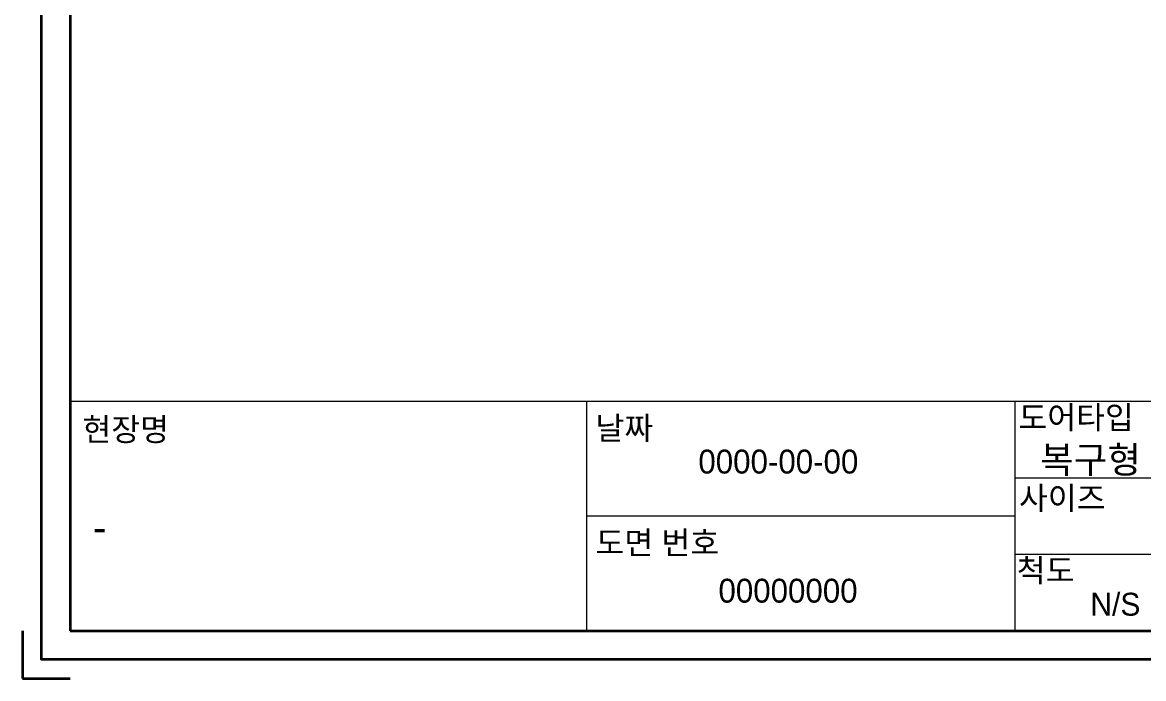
# Model space of a CAD drawing. Header units: millimetres. Extents: x -5505 to 394412, y -8522 to 584759.
# Drawn here: x 259113 to 264978, y 355486 to 358921 of the extents above; entities that cross this region are included whole.
import ezdxf

# ---------------------------------------------------------------- set-up
doc = ezdxf.new("R2010")
doc.units = ezdxf.units.MM
doc.layers.add('2문자(명칭)', color=7, linetype='Continuous', lineweight=20)
doc.layers.add('4윤곽선', color=5, linetype='Continuous', lineweight=70)
doc.styles.get("Standard").update_dxf_attribs({"font": 'arial.ttf'})
doc.styles.add('돋움', font='')
doc.styles.get('돋움').set_extended_font_data('Dotum')

# ---------------------------------------------------------------- blocks, each defined once
blk = doc.blocks.new('c3 base')
at = {"layer": '2문자(명칭)'}
for p, q in [((31125, 2175), (375, 2175)), ((375, 2175), (375, 375)), ((4425, 375), (4425, 2175)), ((7784.246, 375), (7784.246, 2175)), ((7784.246, 1575), (15193.493, 1575)), ((7784.246, 1275), (4425, 1275)), ((7784.246, 975), (15193.493, 975))]:
    blk.add_line(p, q, dxfattribs=at)
at = {"layer": '4윤곽선', "lineweight": 35}
for p, q in [((375, 21900), (375, 375)), ((0, 375), (0, 0)), ((0, 375), (0, 0)), ((0, 375), (0, 0)), ((375, 375), (31125, 375)), ((0, 0), (375, 0)), ((0, 0), (375, 0)), ((0.001, 0), (375.001, 0))]:
    blk.add_line(p, q, dxfattribs=at)
blk.add_lwpolyline([(31350, 150), (150, 150), (150, 22125), (31350, 22125)], close=True, dxfattribs=at)
at = {"layer": '2문자(명칭)', "style": '돋움'}
for s, height, p in [('도어타입', 180, (7811.893, 1958.505)), ('현장명', 180, (471.244, 1864.388)), ('날짜', 180, (4494.505, 1875.26)), ('복구형 자동문 TYPE', 210, (7981.05, 1612.568)), ('사이즈', 180, (7815.62, 1325.581)), ('-', 240, (553.344, 1067.49)), ('도면 번호', 180, (4494.505, 975.26)), ('척도', 180, (7798.294, 758.958)), ('N/S', 180, (8374.917, 493.354))]:
    blk.add_text(s, height=height, dxfattribs=at).set_placement(p)
at = {"layer": '2문자(명칭)', "char_height": 187.5, "attachment_point": 1}
for s, insert in [('{\\fDotum|b0|i0|c129|p50;0000-00-00}', (5300.731, 1796.317)), ('{\\fDotum|b0|i0|c129|p50;00000000}', (5458.275, 783.31))]:
    blk.add_mtext_dynamic_manual_height_columns(s, width=35.47349, gutter_width=18.75, heights=[0], dxfattribs=dict(at, insert=insert))
blk = doc.blocks.new('c-3 base')
at = {"xscale": 0.6671428571428571, "yscale": 0.6671428571428571, "zscale": 0.6671428571428571}
blk.add_blockref('c3 base', (0, 0), dxfattribs=at)

msp = doc.modelspace()

# ---------------------------------------------------------------- block references
msp.add_blockref('c-3 base', (259112.543, 355485.986))

doc.saveas('drawing.dxf')
